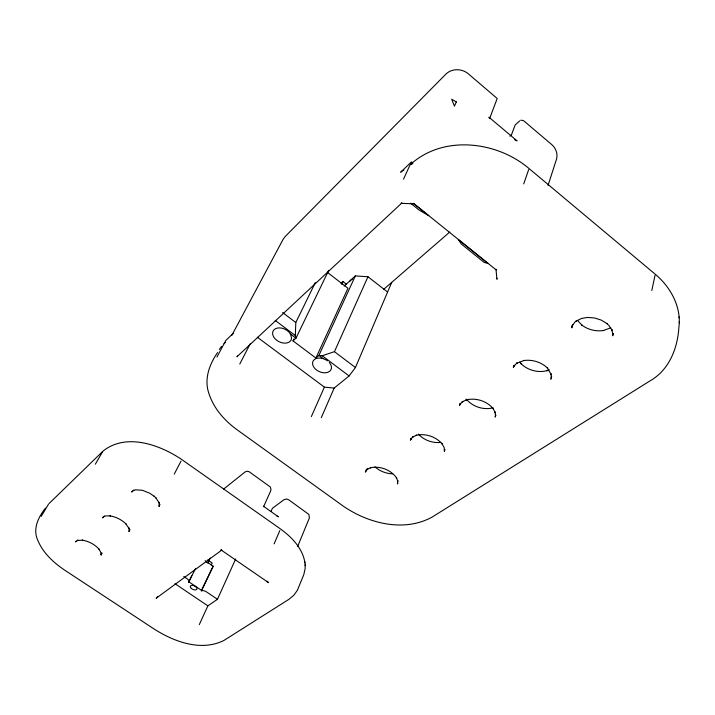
<?xml version="1.0" encoding="UTF-8"?>
<svg xmlns="http://www.w3.org/2000/svg" width="715" height="715" viewBox="0 0 715 715"><rect width="100%" height="100%" fill="white"/><g stroke="black" fill="none" stroke-linecap="round" stroke-linejoin="round"><path stroke-width="1.07" d="M305.144 564.823L305.162 568.514L303.795 574.646L297.377 590.295L293.758 595.354L288.744 599.447L223.831 640.506C200.021 652.295 171.564 640.837 151.133 627.055L64.681 570.141C53.491 562.607 42.963 552.909 37.743 540.2C32.515 529.011 38.413 516.945 45.492 508.106M387.593 292.042L367.966 276.759L355.337 275.927L318.89 355.462L315.887 358.036L292.998 340.876L295.947 338.24L295.322 335.55L295.804 322.519L315.315 282.595M551.381 377.35L551.301 378.369L551.024 373.811L551.328 374.705L547.279 367.885L547.762 368.332C541.541 362.112 532.264 359.288 523.595 360.548L524.149 360.431L516.418 363.435L517.106 362.871L513.835 366.259L514.3 365.374L513.325 367.367L513.96 365.267M410.383 164.584C442.987 134.724 496.523 141.052 528.743 168.293L654.806 273.863C670.473 286.76 681.708 306.967 678.848 327.729C677.552 348.589 668.945 370.182 650.006 380.898L432.28 516.981C404.082 532.648 368.216 523.416 343.03 505.961L237.309 429.938C224.653 420.795 213.642 408.435 208.869 393.348C203.9 379.245 209.415 364.257 217.575 352.558M497.032 278.242L496.916 279.27L495.987 269.251L496.246 269.975L414.173 203.882L401.187 203.283L401.875 202.944L236.897 356.803L237.532 355.99M397.737 483.027L397.558 484.001L397.71 480.462L397.871 481.383L396.342 477.522L396.762 478.174C391.132 469.871 380.031 465.617 370.281 467.78L370.996 467.565L367.153 469.317L367.859 468.745L365.329 472.132L366.491 469.147M651.812 290.522L655.02 275.338M613.175 333.646L612.675 335.8L612.889 333.387L612.862 334.397L611.745 329.436L612.094 330.267L608.921 325.486L606.66 323.359L607.133 323.698L601.306 320.114L594.496 317.961L587.408 317.442L581.411 318.506L576.084 321.106L576.764 320.543L574.717 322.277L571.964 326.451L572.42 325.54L571.768 327.854L572.626 324.655M550.8 379.477L551.667 376.296M495.808 415.031L495.164 417.113L495.629 415.147L495.513 416.139L495.084 411.911L495.325 412.796L493.037 408.453L493.52 409.007C487.121 401.052 475.797 397.415 465.939 399.98L466.636 399.81L462.149 401.928L462.855 401.356L459.906 404.467L460.389 403.6L459.548 405.432L460.246 403.367M548.056 185.346L556.583 158.98C557.932 153.698 555.823 148.077 551.739 144.573L524.238 121.237L523.067 120.442L520.726 120.254M445.034 449.449L444.346 451.496L444.185 447.572L441.879 443.497L442.29 444.069C436.052 436.695 425.452 433.058 416.023 435.355L416.738 435.158L412.591 437.08L413.297 436.507L410.642 439.376L411.134 438.518L410.41 440.217L411.152 438.188M523.729 183.898L528.68 169.571M489.668 118.404L497.193 98.491L468.388 73.86C462.203 68.524 452.121 68.157 446.097 73.931L285.079 236.638L283.024 239.489L231.821 335.371M297.699 546.314L309.398 517.919L308.907 514.442L288.771 499.821L286.715 499.007L284.177 499.588L272.442 508.267L270.976 511.422M321.285 417.667L334.173 388.075L349.09 375.956L355.444 367.519L391.704 282.38M274.113 543.847L279.824 530.566M311.329 416.622L324.395 387.137L334.173 388.075M323.234 358.671L318.89 355.462L322.215 355.757L334.441 351.664L367.966 276.759M199.306 624.615L207.859 605.855L217.458 599.295L235.7 558.898M403.537 179.17L409.829 165.344A6.069 3.557 47.6 0 1 412.269 164.03M315.887 358.036L347.964 288.252L327.345 272.335M217.458 599.295L206.385 591.806A3.95 2.109 24.5 0 0 201.29 591.001L213.186 566.217L205.151 560.721M341.681 284.418L343.012 281.567L346.507 284.266M211.238 564.984L212.167 563L207.734 559.97M202.193 589.053L213.186 566.217M208.378 562.017L210.255 558.004M183.791 576.522L187.25 578.864A3.977 2.127 25.1 0 1 188.554 582.394L191.79 575.593M188.554 582.394L195.597 568.371M328.703 270.342L295.947 338.24L290.308 333.86M292.998 340.876L293.972 338.874M239.766 364.033L250.179 343.861M174.254 474.099L181.011 461.139M159.99 504.352L158.962 506.327L159.579 505.112L159.284 506.005L159.043 502.341L159.32 503.092L155.798 497.792M130.023 529.601L128.995 531.531L129.549 530.396L129.245 531.272L128.879 527.858L129.129 528.6L125.634 523.568L125.956 523.907C121.613 519.689 115.964 516.82 109.976 515.873L110.494 515.953L106.303 515.864L103.836 516.579L104.569 516.078L102.567 517.857L103.139 517.115M216.949 357L225.851 340.411L233.367 333.181A15.149 10.189 27.6 0 0 232.232 334.584M102.12 553.106L101.083 555.001L101.593 553.937L99.019 549.138L99.385 549.567C95.059 544.58 88.892 541.273 82.404 540.165L82.931 540.227L77.22 540.415L78.007 540.183L75.477 541.881L76.049 541.148M95.327 464.205L102.647 451.63M41.184 516.409L48.459 504.272M157.622 596.784L156.165 598.249L221.865 550.023L220.819 549.781L268.59 582.671L267.061 581.143M219.362 349.394L221.543 346.435M132.239 491.294L131.658 492.045L133.821 490.132L133.07 490.642L135.725 489.811L142.526 490.311L149.775 493.261L154.27 496.362M49.04 503.566L103.237 450.906C126.323 432.745 159.642 444.694 181.44 459.316L279.869 528.51C292.185 537.278 304.259 549.817 305.233 565.717M341.019 283.381L343.012 281.567M519.707 120.871L515.14 125.027L511.529 134.724L509.884 136.208M344.165 286.027L355.337 275.927M383.392 289.593L449.717 232.071M223.643 489.078L245.191 471.882L247.05 471.265L249.133 471.703L270.324 486.995L271.003 489.668L270.601 491.107L263.594 506.712L263.352 506.193L278.394 516.802L276.928 516.114M610.771 327.819L603.281 330.571L603.773 330.482C595.979 331.706 587.694 329.704 581.474 324.807L581.903 325.128L577.908 320.838M549.281 369.762L546.707 370.736L547.35 370.584C538.207 373.096 527.822 370.379 521.083 363.712L521.521 364.149L519.76 362.049M492.376 408.006L493.037 407.827C483.465 410.276 472.526 406.772 466.296 399.077M440.78 442.424C432.602 443.291 423.941 440.243 418.418 434.103M392.696 473.822C386.234 473.696 379.835 471.212 375.026 466.886M514.666 139.693L517.07 140.873L488.926 117.189L489.578 118.574M327.479 360.816C324.199 358.474 319.82 357.223 315.905 358.626A9.938 6.775 24.4 0 0 314.752 368.377A9.938 6.775 24.4 0 0 328.078 372.22A9.938 6.775 24.4 0 0 329.311 362.487M174.978 583.717L207.859 605.855M189.126 581.983L201.862 590.599M257.32 337.212L324.395 387.137M275.257 320.472L295.322 335.55M322.215 355.757L349.09 375.956M282.639 312.58L295.804 322.519M334.441 351.664L355.444 367.519M413.279 203.266L428.714 215.689L419.16 210.094L410.553 203.158M412.904 163.19L411.375 161.939L400.668 172.235A17.857 14.282 24 0 1 403.886 169.973M154.011 496.121L156.156 498.123M304.858 561.945L304.939 562.812M679.098 316.852L679.125 317.844M679.223 321.822L679.25 322.822M205.965 561.633A3.504 1.931 24.9 0 1 207.931 563.214M349.689 281.621A9.331 6.837 24.5 0 1 352.415 279.154M224.09 343.692A5.032 3.647 46.2 0 1 225.511 342.449M101.459 553.571L101.432 554.456L101.28 553.07L101.28 554.795L101.459 553.571M456.313 101.932L454.454 106.186L451.692 99.206L456.313 101.932M487.791 263.272L484.243 262.477L461.345 244.047L458.288 239.507L487.791 263.272M290.647 334.343L289.271 332.421A10.046 6.9 26.5 0 0 274.22 329.579A10.046 6.9 26.5 0 0 278.993 341.681A10.046 6.9 26.5 0 0 291.586 338.275L290.647 334.343M191.218 588.32A3.566 1.904 24.8 0 0 196.813 589.205A3.566 1.904 24.8 0 0 192.8 585.424A3.566 1.904 24.8 0 0 191.218 588.32"/></g></svg>
